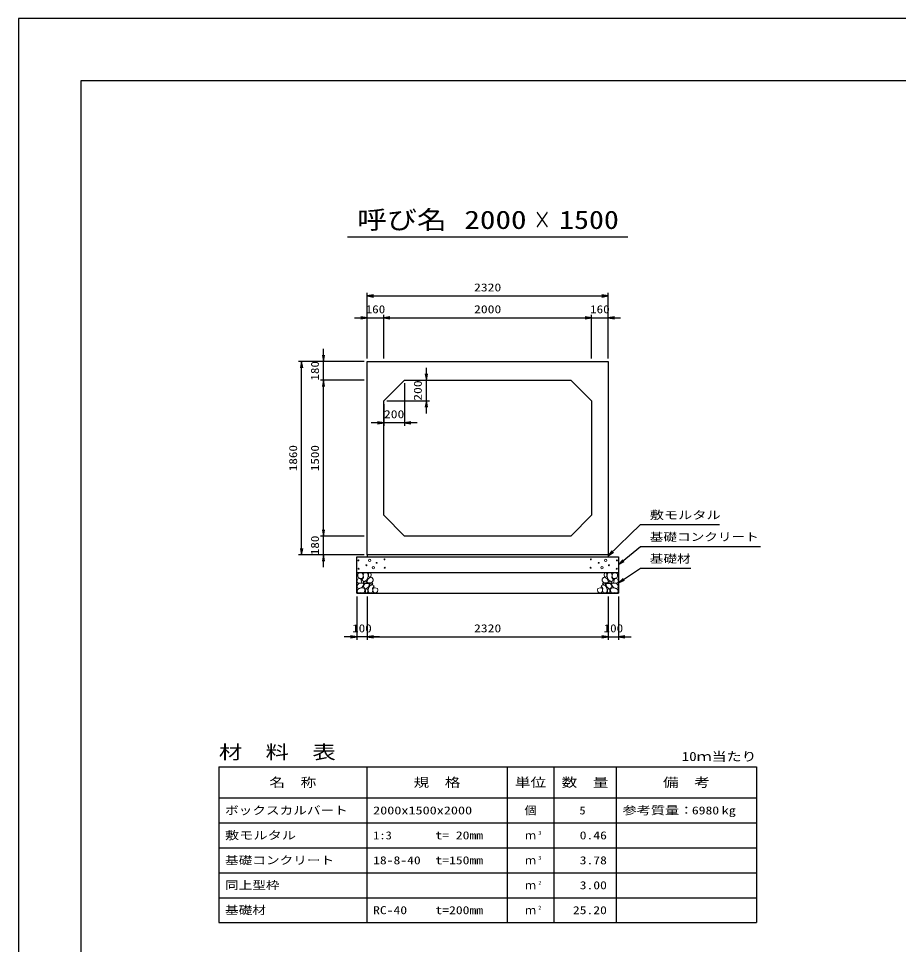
# Model space of a CAD drawing. Units: millimetres at full size. Extents: x 0 to 25230, y 0 to 17820.
# Drawn here: x 0 to 8469, y 8910 to 17820 of the extents above; entities that cross this region are included whole.
import ezdxf
from ezdxf.enums import TextEntityAlignment as Align

# ---------------------------------------------------------------- set-up
doc = ezdxf.new("R2010")
doc.units = ezdxf.units.MM
for name, color, linetype, lineweight in [('D-DCR-HCHn', 4, 'Continuous', 9), ('D-MTR-FRAM', 7, 'Continuous', 25), ('D-MTR-LINE', 7, 'Continuous', 25), ('D-STR-DIM', 7, 'Continuous', 25), ('D-STR-STRn', 1, 'Continuous', 25), ('D-STR-TXT', 7, 'Continuous', 25), ('D-TTL', 2, 'Continuous', 25), ('D-TTL-TXT', 7, 'Continuous', 25)]:
    doc.layers.add(name, color=color, linetype=linetype, lineweight=lineweight)
doc.layers.add('D-MTR', color=7, linetype='Continuous')
doc.layers.add('D-MTR-TXT', color=7, linetype='Continuous')
doc.styles.add('ＭＳ ゴシック', font='')
doc.styles.get('ＭＳ ゴシック').set_extended_font_data('MS Gothic')

# ---------------------------------------------------------------- blocks, each defined once
blk = doc.blocks.new('open_arrow')
at = {"color": 0, "linetype": 'Continuous', "lineweight": -2}
blk.add_lwpolyline([(7.5, 1.25), (0, 0), (7.5, -1.25)], dxfattribs=at)

msp = doc.modelspace()

# ---------------------------------------------------------------- linework, layer by layer
at = {"layer": 'D-DCR-HCHn'}
for points in [[(3306.198, 12481.594), (3285.395, 12486.217), (3266.904, 12476.971), (3264.592, 12456.168), (3269.215, 12439.988), (3292.33, 12433.053), (3308.51, 12433.053), (3315.444, 12444.611), (3315.444, 12470.037)], [(3324.69, 12483.906), (3317.756, 12463.102), (3320.067, 12439.988), (3303.887, 12414.562), (3324.69, 12403.005), (3347.805, 12414.562), (3361.673, 12433.053), (3366.296, 12463.102), (3361.673, 12479.283), (3347.805, 12486.217)], [(3368.608, 12479.283), (3368.608, 12451.545), (3380.165, 12444.611), (3391.722, 12451.545), (3394.034, 12467.725), (3391.722, 12481.594), (3375.542, 12486.217)], [(5661.392, 12479.283), (5661.392, 12451.545), (5649.835, 12444.611), (5638.278, 12451.545), (5635.966, 12467.725), (5638.278, 12481.594), (5654.458, 12486.217)], [(5705.31, 12483.906), (5712.244, 12463.102), (5709.933, 12439.988), (5726.113, 12414.562), (5705.31, 12403.005), (5682.195, 12414.562), (5668.327, 12433.053), (5663.704, 12463.102), (5668.327, 12479.283), (5682.195, 12486.217)], [(5723.802, 12481.594), (5744.605, 12486.217), (5763.096, 12476.971), (5765.408, 12456.168), (5760.785, 12439.988), (5737.67, 12433.053), (5721.49, 12433.053), (5714.556, 12444.611), (5714.556, 12470.037)], [(3262.281, 12423.808), (3255.346, 12403.005), (3264.592, 12389.136), (3287.707, 12386.824), (3303.488, 12393.599), (3296.952, 12409.939), (3301.575, 12419.185), (3292.33, 12428.431), (3278.461, 12433.053)], [(3306.155, 12347.009), (3323.277, 12372.692), (3321.137, 12379.112), (3297.594, 12385.533), (3276.192, 12383.393), (3261.21, 12370.551), (3259.07, 12355.57), (3261.21, 12340.588), (3278.332, 12336.308)], [(3329.313, 12403.005), (3317.756, 12393.759), (3322.379, 12386.824), (3338.559, 12386.824), (3345.493, 12389.136), (3350.116, 12398.382), (3343.182, 12405.316)], [(3363.985, 12428.431), (3352.427, 12400.693), (3361.673, 12389.136), (3389.411, 12389.136), (3400.968, 12393.759), (3412.525, 12409.939), (3412.525, 12423.808), (3400.968, 12442.299), (3387.099, 12444.611)], [(3398.185, 12370.551), (3408.886, 12379.112), (3404.606, 12385.533), (3389.624, 12385.533), (3383.204, 12383.393), (3378.923, 12374.832), (3385.344, 12368.411)], [(5666.015, 12428.431), (5677.573, 12400.693), (5668.327, 12389.136), (5640.589, 12389.136), (5629.032, 12393.759), (5617.475, 12409.939), (5617.475, 12423.808), (5629.032, 12442.299), (5642.901, 12444.611)], [(5631.815, 12370.551), (5621.114, 12379.112), (5625.394, 12385.533), (5640.376, 12385.533), (5646.796, 12383.393), (5651.077, 12374.832), (5644.656, 12368.411)], [(5700.687, 12403.005), (5712.244, 12393.759), (5707.621, 12386.824), (5691.441, 12386.824), (5684.507, 12389.136), (5679.884, 12398.382), (5686.818, 12405.316)], [(5723.845, 12347.009), (5706.723, 12372.692), (5708.863, 12379.112), (5732.406, 12385.533), (5753.808, 12383.393), (5768.79, 12370.551), (5770.93, 12355.57), (5768.79, 12340.588), (5751.668, 12336.308)], [(5767.719, 12423.808), (5774.654, 12403.005), (5765.408, 12389.136), (5742.293, 12386.824), (5726.512, 12393.599), (5733.048, 12409.939), (5728.425, 12419.185), (5737.67, 12428.431), (5751.539, 12433.053)], [(3314.716, 12293.503), (3329.698, 12299.924), (3333.978, 12321.326), (3325.417, 12336.308), (3310.435, 12340.588), (3291.173, 12338.448), (3269.771, 12329.887), (3259.07, 12317.045), (3259.07, 12302.064), (3265.49, 12293.503), (3291.173, 12295.643)], [(3366.082, 12347.009), (3376.783, 12372.692), (3368.222, 12383.393), (3342.539, 12383.393), (3331.838, 12379.112), (3321.137, 12364.131), (3321.137, 12351.289), (3331.838, 12334.167), (3344.679, 12332.027)], [(3361.801, 12299.924), (3361.801, 12325.606), (3351.1, 12332.027), (3340.399, 12325.606), (3338.259, 12310.625), (3340.399, 12297.783), (3355.381, 12293.503)], [(3402.466, 12295.643), (3408.886, 12314.905), (3406.746, 12336.308), (3421.728, 12359.85), (3402.466, 12370.551), (3381.063, 12359.85), (3368.222, 12342.728), (3363.941, 12314.905), (3368.222, 12299.924), (3381.063, 12293.503)], [(3419.588, 12297.783), (3438.85, 12293.503), (3455.972, 12302.064), (3458.112, 12321.326), (3453.831, 12336.308), (3432.429, 12342.728), (3417.447, 12342.728), (3411.027, 12332.027), (3411.027, 12308.484)], [(5610.412, 12297.783), (5591.15, 12293.503), (5574.028, 12302.064), (5571.888, 12321.326), (5576.169, 12336.308), (5597.571, 12342.728), (5612.553, 12342.728), (5618.973, 12332.027), (5618.973, 12308.484)], [(5627.534, 12295.643), (5621.114, 12314.905), (5623.254, 12336.308), (5608.272, 12359.85), (5627.534, 12370.551), (5648.937, 12359.85), (5661.778, 12342.728), (5666.059, 12314.905), (5661.778, 12299.924), (5648.937, 12293.503)], [(5663.918, 12347.009), (5653.217, 12372.692), (5661.778, 12383.393), (5687.461, 12383.393), (5698.162, 12379.112), (5708.863, 12364.131), (5708.863, 12351.289), (5698.162, 12334.167), (5685.321, 12332.027)], [(5668.199, 12299.924), (5668.199, 12325.606), (5678.9, 12332.027), (5689.601, 12325.606), (5691.741, 12310.625), (5689.601, 12297.783), (5674.619, 12293.503)], [(5715.284, 12293.503), (5700.302, 12299.924), (5696.022, 12321.326), (5704.583, 12336.308), (5719.565, 12340.588), (5738.827, 12338.448), (5760.229, 12329.887), (5770.93, 12317.045), (5770.93, 12302.064), (5764.51, 12293.503), (5738.827, 12295.643)]]:
    msp.add_lwpolyline(points, close=True, dxfattribs=at)
for centre, radius in [((3271.091, 12606.145), 4.5), ((3348.437, 12558.641), 4.5), ((3380.004, 12606.145), 11.25), ((3446.563, 12582.459), 4.5), ((3522.197, 12615.221), 4.5), ((5507.803, 12615.221), 4.5), ((5583.437, 12582.459), 4.5), ((5649.996, 12606.145), 11.25), ((5681.563, 12558.641), 4.5), ((5758.909, 12606.145), 4.5), ((3272.803, 12525.879), 4.5), ((3414.996, 12534.955), 11.25), ((3523.909, 12534.955), 4.5), ((5506.091, 12534.955), 4.5), ((5615.004, 12534.955), 11.25), ((5757.197, 12525.879), 4.5)]:
    msp.add_circle(centre, radius, dxfattribs=at)
at = {"layer": 'D-MTR-FRAM'}
for p, q in [((1927.5, 10620), (7102.5, 10620)), ((1927.5, 10620), (1927.5, 9120)), ((7102.5, 10620), (7102.5, 9120)), ((1927.5, 9120), (7102.5, 9120))]:
    msp.add_line(p, q, dxfattribs=at)
at = {"layer": 'D-MTR-LINE'}
for p, q in [((3352.5, 10620), (3352.5, 9120)), ((4702.5, 10620), (4702.5, 9120)), ((5152.5, 10620), (5152.5, 9120)), ((5752.5, 10620), (5752.5, 9120)), ((1927.5, 10320), (7102.5, 10320)), ((1927.5, 10080), (7102.5, 10080)), ((1927.5, 9840), (7102.5, 9840)), ((1927.5, 9600), (7102.5, 9600)), ((1927.5, 9360), (7102.5, 9360))]:
    msp.add_line(p, q, dxfattribs=at)
at = {"layer": 'D-STR-DIM'}
for p, q in [((3355, 14550), (3355, 15180)), ((3355, 15150), (5675, 15150)), ((5675, 14550), (5675, 15180)), ((3355, 14550), (3355, 14970)), ((3515, 14550), (3515, 14970)), ((3515, 14550), (3515, 14970)), ((5515, 14550), (5515, 14970)), ((5515, 14550), (5515, 14970)), ((5675, 14550), (5675, 14970)), ((3235, 14940), (3635, 14940)), ((3515, 14940), (5515, 14940)), ((5395, 14940), (5795, 14940)), ((2935, 14220), (2935, 14640)), ((3325, 14520), (2695, 14520)), ((2725, 12660), (2725, 14520)), ((3325, 14520), (2905, 14520)), ((3925, 14020), (3925, 14460)), ((3325, 14340), (2905, 14340)), ((3325, 14340), (2905, 14340)), ((2935, 12840), (2935, 14340)), ((3715, 14310), (3715, 13900)), ((3745, 14340), (3955, 14340)), ((3515, 14110), (3515, 13900)), ((3545, 14140), (3955, 14140)), ((3835, 13930), (3395, 13930)), ((2935, 12540), (2935, 12960)), ((3325, 12840), (2905, 12840)), ((3325, 12840), (2905, 12840)), ((3325, 12660), (2695, 12660)), ((3325, 12660), (2905, 12660)), ((3255, 12260), (3255, 11840)), ((3355, 12260), (3355, 11840)), ((3355, 12260), (3355, 11840)), ((5675, 12260), (5675, 11840)), ((5675, 12260), (5675, 11840)), ((5775, 12260), (5775, 11840)), ((3475, 11870), (3135, 11870)), ((3355, 11870), (5675, 11870)), ((5555, 11870), (5895, 11870))]:
    msp.add_line(p, q, dxfattribs=at)
at = {"layer": 'D-STR-STRn'}
for p, q in [((3355, 12660), (3355, 14520)), ((3355, 14520), (5675, 14520)), ((5675, 14520), (5675, 12660)), ((3715, 14340), (3515, 14140)), ((3715, 14340), (5315, 14340)), ((5515, 14140), (5315, 14340)), ((3515, 13040), (3515, 14140)), ((5515, 14140), (5515, 13040)), ((3515, 13040), (3715, 12840)), ((5315, 12840), (5515, 13040)), ((5315, 12840), (3715, 12840)), ((5675, 12660), (3355, 12660)), ((3355, 12660), (3355, 12640)), ((5675, 12660), (5675, 12640)), ((3255, 12290), (3255, 12640)), ((3255, 12640), (5775, 12640)), ((5775, 12640), (5775, 12290)), ((3255, 12490), (5775, 12490)), ((3255, 12290), (5775, 12290))]:
    msp.add_line(p, q, dxfattribs=at)
at = {"layer": 'D-STR-TXT'}
for points in [[(5675, 12650), (5985, 12950), (6045, 12950), (6744.975, 12950)], [(5775, 12565), (5985, 12740), (6045, 12740), (7140.457, 12740)], [(5775, 12390), (5985, 12530), (6045, 12530), (6469.416, 12530)]]:
    msp.add_lwpolyline(points, dxfattribs=at)
at = {"layer": 'D-TTL'}
for points in [[(0, 0), (25230, 0), (25230, 17820), (0, 17820)], [(600, 600), (24630, 600), (24630, 17220), (600, 17220)]]:
    msp.add_lwpolyline(points, close=True, dxfattribs=at)
at = {"layer": 'D-TTL-TXT'}
msp.add_line((3165, 15720), (5865, 15720), dxfattribs=at)

# ---------------------------------------------------------------- block references
at = {"layer": 'D-STR-DIM', "xscale": 8, "yscale": 8}
for p in [(3355, 15150), (3515, 14940), (3515, 14940), (5675, 14940), (3715, 13930), (3355, 11870), (3355, 11870), (5775, 11870)]:
    msp.add_blockref('open_arrow', p, dxfattribs=at)
for p, rotation in [((5675, 15150), 180), ((3355, 14940), 180), ((5515, 14940), 180), ((5515, 14940), 180), ((2935, 14520), 90), ((2725, 14520), 270), ((3925, 14340), 90), ((2935, 14340), 270), ((2935, 14340), 270), ((3925, 14140), 270), ((3515, 13930), 180), ((2935, 12840), 90), ((2935, 12840), 90), ((2725, 12660), 90), ((2935, 12660), 270), ((3255, 11870), 180), ((5675, 11870), 180), ((5675, 11870), 180)]:
    msp.add_blockref('open_arrow', p, dxfattribs=dict(at, rotation=rotation))
at = {"layer": 'D-STR-TXT', "xscale": 8, "yscale": 8}
for p, rotation in [((5675, 12650), 44.1), ((5775, 12565), 39.8), ((5775, 12390), 33.7)]:
    msp.add_blockref('open_arrow', p, dxfattribs=dict(at, rotation=rotation))

# ---------------------------------------------------------------- texts
at = {"layer": 'D-MTR', "style": 'ＭＳ ゴシック', "width": 1.25}
msp.add_text('材\u3000料\u3000表', height=132, dxfattribs=at).set_placement((1927.5, 10656), align=Align.BOTTOM_LEFT)
at = {"layer": 'D-MTR', "style": 'ＭＳ ゴシック', "width": 1.2}
msp.add_text('10ｍ当たり', height=87.98, dxfattribs=at).set_placement((7102.5, 10649), align=Align.BOTTOM_RIGHT)
at = {"layer": 'D-MTR-TXT', "style": 'ＭＳ ゴシック'}
for s, height, width, p in [('名\u3000称', 87.98, 1.25, (2640, 10470)), ('規\u3000格', 87.98, 1.25, (4027.5, 10470)), ('単位', 87.98, 1.25, (4927.5, 10470)), ('数\u3000量', 87.98, 1.25, (5452.5, 10470)), ('備\u3000考', 87.98, 1.25, (6427.5, 10470)), ('個', 76.98, 1.1, (4927.5, 10200))]:
    msp.add_text(s, height=height, dxfattribs=dict(at, width=width)).set_placement(p, align=Align.MIDDLE_CENTER)
for s, width, p in [('ボックスカルバート', 1.25, (1987.5, 10200)), ('参考質量：    kg', 1.3, (5812.5, 10200)), ('2000x1500x2000', 1.3, (3412.5, 10200)), ('敷モルタル', 1.3, (1987.5, 9960)), ('1:3', 1.15, (3412.5, 9960)), ('t= 20mm', 1.25, (4012.5, 9960)), ('基礎コンクリート', 1.25, (1987.5, 9720)), ('18-8-40', 1.25, (3412.5, 9720)), ('t=150mm', 1.25, (4012.5, 9720)), ('同上型枠', 1.25, (1987.5, 9480)), ('基礎材', 1.25, (1987.5, 9240)), ('RC-40', 1.25, (3412.5, 9240)), ('t=200mm', 1.25, (4012.5, 9240))]:
    msp.add_text(s, height=76.98, dxfattribs=dict(at, width=width)).set_placement(p, align=Align.MIDDLE_LEFT)
for s, width, p in [('5', 1.15, (5457.83, 10200)), ('6980', 1.25, (6742.5, 10200)), ('0.46', 1.25, (5662.5, 9960)), ('3.78', 1.25, (5662.5, 9720)), ('3.00', 1.25, (5662.5, 9480)), ('25.20', 1.25, (5662.5, 9240))]:
    msp.add_text(s, height=76.98, dxfattribs=dict(at, width=width)).set_placement(p, align=Align.MIDDLE_RIGHT)
for p in [(4927.5, 9960), (4927.5, 9720), (4927.5, 9480), (4927.5, 9240)]:
    msp.add_text('ｍ', height=76.98, dxfattribs=at).set_placement(p, align=Align.MIDDLE_CENTER)
at = {"layer": 'D-MTR-TXT', "style": 'ＭＳ ゴシック', "width": 1.15}
for s, p in [('3', (5002.5, 9953)), ('3', (5002.5, 9713)), ('2', (5002.5, 9473)), ('2', (5002.5, 9233))]:
    msp.add_text(s, height=38.49, dxfattribs=at).set_placement(p, align=Align.BOTTOM_LEFT)
at = {"layer": 'D-STR-DIM', "style": 'ＭＳ ゴシック'}
for s, width, p in [('2320', 1.25, (4515, 15232.5)), ('160', 1.2, (3435, 15022.5)), ('2000', 1.25, (4515, 15022.5)), ('160', 1.2, (5595, 15022.5)), ('200', 1.25, (3615, 14012.5)), ('100', 1.2, (3305, 11952.5)), ('2320', 1.25, (4515, 11952.5)), ('100', 1.2, (5725, 11952.5))]:
    msp.add_text(s, height=76.98, dxfattribs=dict(at, width=width)).set_placement(p, align=Align.MIDDLE_CENTER)
for s, width, p in [('180', 1.2, (2852.5, 14430)), ('200', 1.25, (3842.5, 14240)), ('1860', 1.2, (2642.5, 13590)), ('1500', 1.2, (2852.5, 13590)), ('180', 1.2, (2852.5, 12750))]:
    msp.add_text(s, height=76.98, rotation=90, dxfattribs=dict(at, width=width)).set_placement(p, align=Align.MIDDLE_CENTER)
at = {"layer": 'D-STR-TXT', "style": 'ＭＳ ゴシック'}
for s, width, p in [('敷モルタル', 1.3, (6075, 12980)), ('基礎コンクリート', 1.25, (6075, 12770)), ('基礎材', 1.25, (6075, 12560))]:
    msp.add_text(s, height=76.98, dxfattribs=dict(at, width=width)).set_placement(p, align=Align.BOTTOM_LEFT)
at = {"layer": 'D-TTL-TXT', "style": 'ＭＳ ゴシック'}
for s, width, p in [('呼び名', 1.2, (3690, 15742.5)), ('2000', 1.25, (4590, 15742.5)), ('×', 0.7, (5040, 15742.5)), ('1500', 1.2, (5490, 15742.5))]:
    msp.add_text(s, height=176, dxfattribs=dict(at, width=width)).set_placement(p, align=Align.BOTTOM_CENTER)

doc.saveas('drawing.dxf')
